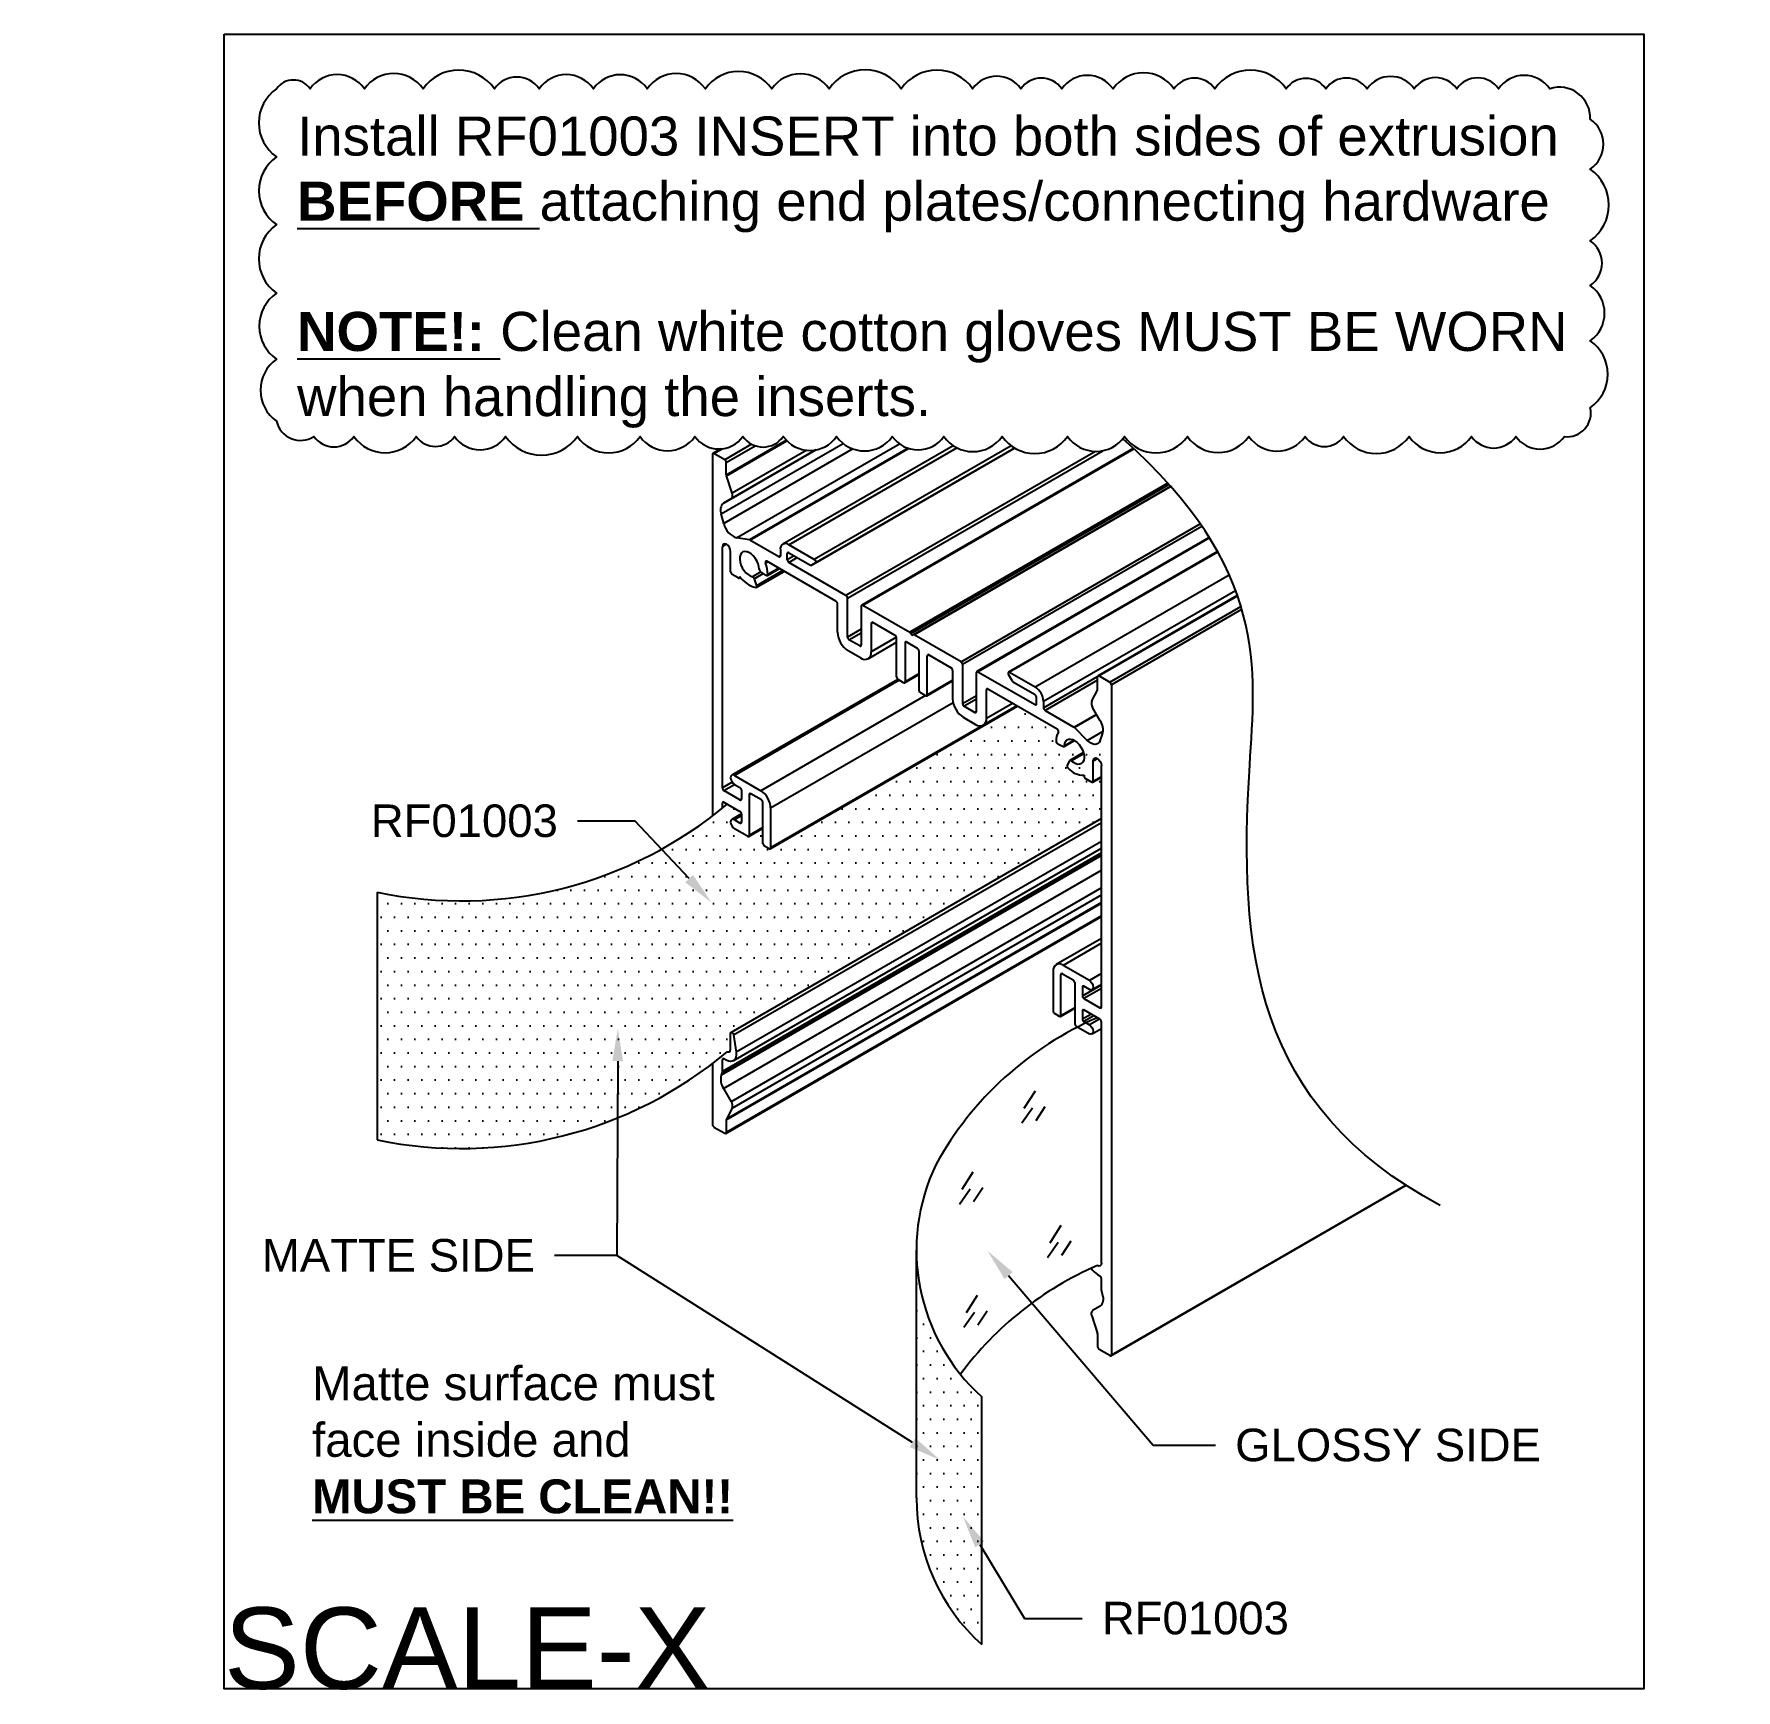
# Model space of a CAD drawing. Extents: x -0.88 to 6.97, y -7.63 to 0.
import ezdxf
from ezdxf import colors
from ezdxf.entities.mleader import LeaderData, LeaderLine
from ezdxf.math import Vec2, Vec3

# ---------------------------------------------------------------- set-up
doc = ezdxf.new("R2010")
doc.units = 0
doc.header["$LTSCALE"] = 0.5
doc.header["$MEASUREMENT"] = 0
for name, color, linetype in [('Dimension', 10, 'CONTINUOUS'), ('FAB DWG', 221, 'CONTINUOUS'), ('Hardware', 242, 'CONTINUOUS'), ('Housing', 150, 'CONTINUOUS')]:
    doc.layers.add(name, color=color, linetype=linetype)
doc.layers.add('Text-Unprinted', color=131, linetype='CONTINUOUS', plot=False)
doc.styles.add('LSAD_Standard', font='arial.ttf')
doc.styles.get("Standard").update_dxf_attribs({"font": 'arial.ttf'})
pattern_1 = [(0, (1486.00488, -97.13129), (0.03125, 0.0625), [0, -0.0625])]

msp = doc.modelspace()

# ---------------------------------------------------------------- hatches: boundary and pattern name
at = {"layer": 'Hardware', "transparency": 16777216}
h = msp.add_hatch(dxfattribs=at)
h.set_pattern_fill('DOTS', color=256)
h.set_pattern_definition(pattern_1)
h.paths.add_polyline_path([(0.7065, -3.954), (0.7065, -5.0948, 0.22949), (2.319, -4.6885), (2.3226, -4.6897), (2.3287, -4.6886), (2.3328, -4.6839), (2.3342, -4.6764), (2.3342, -4.5981), (2.3374, -4.5989), (4.0432, -3.6142), (4.0432, -3.3274, 0.267974), (4.0349, -3.3145), (3.6785, -3.1087), (3.5087, -3.2067), (3.4867, -3.1939), (2.5148, -3.755), (2.4919, -3.7417, -0.267974), (2.4836, -3.7288), (2.4836, -3.6587), (2.4158, -3.6978), (2.3472, -3.6582), (2.3363, -3.6436), (2.3335, -3.6257), (2.3415, -3.6165), (2.3428, -3.6169), (2.3846, -3.5928, 0.253033), (2.3763, -3.5807), (2.319, -3.5477, -0.22949)])
h = msp.add_hatch(dxfattribs=at)
h.set_pattern_fill('DOTS', color=256)
h.set_pattern_definition(pattern_1)
h.paths.add_polyline_path([(3.1908, -6.7443, 0.212605), (3.4918, -7.4202), (3.4918, -6.2785, -0.212605), (3.1908, -5.6026)])

# ---------------------------------------------------------------- linework, layer by layer
at = {"layer": 'Dimension', "transparency": 16777216}
msp.add_open_spline([(5.6045, -5.3967), (4.7475, -4.9381), (4.6345, -3.8648), (4.8149, -2.4592), (4.1415, -1.8652)], degree=3, knots=[0.099519, 0.099519, 0.099519, 0.099519, 1, 1.457373, 1.457373, 1.457373, 1.457373], dxfattribs=at)
at = {"layer": 'FAB DWG', "transparency": 16777216}
msp.add_lwpolyline([(0.242, -0.252, 0.520567), (0.242, -0.5662, 0.520567), (0.242, -0.8782, 0.520567), (0.242, -1.1936, 0.520567), (0.242, -1.4981, 0.520567), (0.242, -1.7835, 0.520567), (0.4145, -1.8541, 0.520567), (0.5987, -1.8541, 0.520567), (0.8859, -1.8541, 0.520567), (1.0623, -1.8541, 0.520567), (1.2978, -1.8541, 0.520567), (1.6283, -1.8541, 0.520567), (1.917, -1.8541, 0.520567), (2.1699, -1.8541, 0.520567), (2.3908, -1.8541, 0.520567), (2.5773, -1.8541, 0.520567), (2.8231, -1.8541, 0.520567), (3.0796, -1.8541, 0.520567), (3.3169, -1.8541, 0.520567), (3.5853, -1.8541, 0.520567), (3.8871, -1.8541, 0.520567), (4.15, -1.8541, 0.520567), (4.4393, -1.8541, 0.520567), (4.7223, -1.8541, 0.520567), (4.982, -1.8541, 0.520567), (5.1593, -1.8541, 0.520567), (5.4606, -1.8541, 0.520567), (5.7485, -1.8541, 0.520567), (5.9525, -1.8541, 0.520567), (6.1765, -1.8541, 0.520567), (6.296, -1.7217, 0.520567), (6.296, -1.4128, 0.520567), (6.296, -1.1592, 0.520567), (6.296, -0.952, 0.520567), (6.296, -0.6229, 0.520567), (6.296, -0.392, 0.520567), (6.1089, -0.252, 0.520567), (5.8729, -0.252, 0.520567), (5.6805, -0.252, 0.520567), (5.4844, -0.252, 0.520567), (5.2671, -0.252, 0.520567), (5.0774, -0.252, 0.520567), (4.8943, -0.252, 0.520567), (4.5652, -0.252, 0.520567), (4.3776, -0.252, 0.520567), (4.0966, -0.252, 0.520567), (3.8605, -0.252, 0.520567), (3.6716, -0.252, 0.520567), (3.4498, -0.252, 0.520567), (3.1206, -0.252, 0.520567), (2.7881, -0.252, 0.520567), (2.5238, -0.252, 0.520567), (2.218, -0.252, 0.520567), (1.9503, -0.252, 0.520567), (1.7021, -0.252, 0.520567), (1.4524, -0.252, 0.520567), (1.2457, -0.252, 0.520567), (0.9172, -0.252, 0.520567), (0.6468, -0.252, 0.520567), (0.3967, -0.252, 0.520567)], format="xyb", close=True, dxfattribs=at)
at = {"layer": 'Hardware', "transparency": 16777216}
for p, q in [((0.7065, -3.954), (0.7065, -5.0948)), ((3.7373, -4.87), (3.6864, -4.9503)), ((3.7251, -4.9483), (3.6762, -5.0184)), ((3.7831, -4.9422), (3.7403, -5.0073)), ((3.4506, -5.2434), (3.3997, -5.3237)), ((3.4383, -5.3217), (3.3895, -5.3919)), ((3.4964, -5.3156), (3.4536, -5.3807)), ((3.8562, -5.4897), (3.8053, -5.5701)), ((3.844, -5.5681), (3.7951, -5.6382)), ((3.902, -5.5619), (3.8593, -5.627)), ((3.1908, -6.7443), (3.1908, -5.6026)), ((3.4702, -5.8109), (3.4194, -5.8912)), ((3.458, -5.8892), (3.4092, -5.9594)), ((3.516, -5.8831), (3.4733, -5.9482)), ((3.4918, -7.4202), (3.4918, -6.2785))]:
    msp.add_line(p, q, dxfattribs=at)
for centre, radius, start, end in [((1.0934, -2.0866), 1.907, 258.29236, 309.9925), ((4.6409, -5.9575), 1.5529, 113.3889, 151.07948), ((1.0934, -3.2275), 1.907, 258.29236, 309.9925), ((4.1001, -5.6026), 0.9093, 154.1732, 228.01064), ((4.6409, -7.0991), 1.5529, 113.3889, 143.4609), ((4.1001, -6.7443), 0.9093, 180, 228.01064)]:
    msp.add_arc(centre, radius, start, end, dxfattribs=at)
at = {"layer": 'Housing', "linetype": 'Continuous', "lineweight": 25, "transparency": 16777216}
for p, q in [((2.5915, -1.8715), (2.3143, -2.0316)), ((2.315, -2.0354), (2.5941, -1.8742)), ((2.2507, -1.9368), (2.2507, -3.6024)), ((2.2889, -1.9114), (2.2528, -1.9322)), ((2.2578, -1.9327), (2.2958, -1.9107)), ((2.3073, -1.9613), (2.2578, -1.9327)), ((2.2911, -2.2109), (2.8533, -1.8864)), ((2.7276, -1.9156), (2.3018, -2.1614)), ((2.8982, -1.9116), (2.3029, -2.2553)), ((2.4313, -1.8897), (2.3073, -1.9613)), ((2.3143, -1.9735), (2.4475, -1.8966)), ((2.3371, -2.141), (2.7276, -1.9156)), ((2.6851, -1.9174), (2.3413, -2.1158)), ((2.3619, -2.321), (3.1124, -1.8877)), ((3.1521, -1.9084), (2.4212, -2.3303)), ((2.4236, -2.3312), (3.1547, -1.9092)), ((3.3605, -1.8966), (2.575, -2.3501)), ((2.6025, -2.3528), (3.3765, -1.906)), ((3.6429, -1.9073), (2.7071, -2.4475)), ((3.627, -1.8968), (2.7198, -2.4205)), ((2.7248, -2.4373), (3.6429, -1.9073)), ((4.016, -1.9225), (2.8659, -2.5865)), ((2.873, -2.5988), (4.0495, -1.9195)), ((4.1897, -1.9087), (2.9387, -2.6309)), ((2.9437, -2.6314), (4.192, -1.9108)), ((2.3143, -2.0316), (2.3143, -1.9735)), ((2.3413, -2.1158), (2.315, -2.0354)), ((4.3495, -2.0696), (3.1599, -2.7563)), ((3.1649, -2.7615), (4.3543, -2.0749)), ((3.1749, -2.7673), (4.3611, -2.0826)), ((4.3631, -2.0848), (3.1799, -2.7678)), ((2.3018, -2.1614), (2.3371, -2.141)), ((2.3029, -2.2553), (2.2911, -2.2109)), ((3.3962, -2.8927), (4.4984, -2.2564)), ((4.5065, -2.2681), (3.4033, -2.9049)), ((2.2967, -2.3617), (2.3155, -2.3509)), ((2.4212, -2.3303), (2.3619, -2.321)), ((2.5565, -2.4079), (2.4236, -2.3312)), ((4.5397, -2.319), (3.469, -2.9371)), ((4.5412, -2.3215), (3.474, -2.9376)), ((2.2967, -3.4735), (2.2967, -2.3617)), ((2.3342, -2.4773), (2.3342, -2.3834)), ((2.8199, -2.6131), (2.5013, -2.4291)), ((2.5636, -2.4038), (2.5565, -2.4079)), ((2.5636, -2.3753), (2.5636, -2.4038)), ((2.5954, -2.3936), (2.6025, -2.3896)), ((2.5954, -2.4222), (2.5954, -2.3936)), ((2.6272, -2.4038), (2.5954, -2.4222)), ((2.7198, -2.4205), (2.6025, -2.3528)), ((2.6025, -2.3896), (2.7021, -2.447)), ((2.6025, -2.4345), (2.6414, -2.412)), ((4.5779, -2.384), (3.6151, -2.9398)), ((4.5793, -2.3865), (3.6201, -2.9403)), ((2.3696, -2.5059), (2.3413, -2.4896)), ((2.3746, -2.5064), (2.3802, -2.5032)), ((2.3767, -2.4987), (2.3767, -2.5018)), ((2.3784, -2.5008), (2.3767, -2.5018)), ((2.4737, -2.4778), (2.435, -2.5001)), ((2.4435, -2.5094), (2.485, -2.4854)), ((2.4435, -2.5094), (2.454, -2.5415)), ((2.4526, -2.5499), (2.5816, -2.4755)), ((2.575, -2.4717), (2.454, -2.5415)), ((2.4981, -2.4943), (2.4732, -2.4775)), ((2.4951, -2.4377), (2.5057, -2.4316)), ((2.5037, -2.4952), (2.5597, -2.4628)), ((2.5568, -2.4611), (2.5057, -2.4906)), ((2.8659, -2.5865), (2.6025, -2.4345)), ((2.7071, -2.4475), (2.7248, -2.4373)), ((3.7374, -3.008), (4.6315, -2.4918)), ((4.661, -2.5646), (3.7763, -3.0753)), ((4.6688, -2.5866), (4.0276, -2.9568)), ((2.827, -2.756), (2.827, -2.6253)), ((2.873, -2.7784), (2.873, -2.5988)), ((2.9366, -2.6355), (2.9366, -2.8151)), ((2.9437, -2.6314), (3.1599, -2.7563)), ((4.6698, -2.5894), (4.0326, -2.9573)), ((4.0821, -2.9859), (4.6853, -2.6376)), ((4.6894, -2.6516), (4.0892, -2.9981)), ((2.9366, -2.7417), (2.873, -2.7784)), ((2.9826, -2.7151), (2.9896, -2.711)), ((2.9826, -2.7151), (2.9826, -2.8458)), ((3.0922, -2.7702), (2.9896, -2.711)), ((2.88, -2.7906), (2.9366, -2.758)), ((2.9295, -2.8192), (2.88, -2.7906)), ((2.9366, -2.8151), (2.9295, -2.8192)), ((2.9681, -2.8778), (3.0992, -2.8021)), ((3.0986, -2.7788), (2.9826, -2.8458)), ((3.0992, -2.9621), (3.0992, -2.7825)), ((3.1381, -2.8049), (3.1452, -2.8008)), ((3.1381, -2.8049), (3.1381, -2.9846)), ((3.1452, -2.8008), (3.1947, -2.8294)), ((3.1649, -2.7615), (3.1699, -2.7702)), ((3.1749, -2.7673), (3.1699, -2.7702)), ((3.3962, -2.8927), (3.1799, -2.7678)), ((2.9331, -2.8743), (2.8765, -2.8417)), ((3.2018, -2.8417), (3.2018, -3.0213)), ((3.2477, -2.86), (3.2407, -2.8641)), ((3.2407, -3.0437), (3.2407, -2.8641)), ((3.2477, -2.86), (3.3503, -2.9192)), ((3.1045, -2.973), (2.3394, -3.4147)), ((3.1116, -2.9774), (2.3519, -3.416)), ((3.1311, -2.9886), (3.1063, -2.9743)), ((3.1361, -2.9891), (3.2018, -2.9512)), ((3.2018, -2.9478), (3.1381, -2.9846)), ((3.2386, -3.0483), (3.3573, -2.9798)), ((3.2407, -3.0437), (3.3573, -2.9764)), ((3.3573, -2.9315), (3.3573, -3.0621)), ((3.4033, -2.9049), (3.4033, -3.0846)), ((3.4669, -3.1213), (3.4669, -2.9417)), ((3.474, -2.9376), (3.7374, -3.0896)), ((3.6328, -2.9819), (3.6151, -2.9513)), ((3.6201, -2.9403), (3.7374, -3.008)), ((3.7763, -3.1039), (4.0257, -2.96)), ((4.0255, -2.9764), (3.7834, -3.1162)), ((4.0255, -3.0194), (4.0255, -2.9614)), ((4.0326, -2.9573), (4.0821, -2.9859)), ((3.2327, -3.0473), (2.473, -3.4859)), ((3.2088, -3.0335), (3.2336, -3.0478)), ((3.4033, -3.0846), (3.4669, -3.0478)), ((3.52, -3.0172), (3.5129, -3.0213)), ((3.5129, -3.1519), (3.5129, -3.0213)), ((3.52, -3.0172), (3.8386, -3.2011)), ((3.7374, -3.0447), (3.6378, -2.9872)), ((3.7445, -3.0855), (3.7445, -3.057)), ((3.9986, -3.0725), (4.0249, -3.0225)), ((4.0892, -2.9981), (4.0892, -6.0846)), ((2.5169, -3.7538), (3.6564, -3.096)), ((2.519, -3.5655), (3.3597, -3.0801)), ((3.6535, -3.0943), (2.519, -3.7492)), ((3.4669, -3.0641), (3.4104, -3.0968)), ((3.4104, -3.0968), (3.4599, -3.1254)), ((3.4599, -3.1254), (3.4669, -3.1213)), ((3.4984, -3.184), (3.6536, -3.0943)), ((3.5129, -3.1519), (3.6331, -3.0825)), ((3.7374, -3.0896), (3.7445, -3.0855)), ((3.7763, -3.0753), (3.7763, -3.1039)), ((3.7834, -3.1162), (3.9163, -3.1929)), ((3.9163, -3.1929), (4.0202, -3.1328)), ((4.0217, -3.1353), (3.9187, -3.1948)), ((4.0381, -3.1637), (4.0028, -3.1026)), ((3.4068, -3.1478), (3.4634, -3.1805)), ((3.9187, -3.1948), (3.978, -3.254)), ((3.978, -3.254), (4.0515, -3.2116)), ((3.8418, -3.2701), (3.8666, -3.2819)), ((3.871, -3.2821), (3.9188, -3.2545)), ((3.8731, -3.2779), (3.9161, -3.253)), ((4.0369, -3.2563), (4.0488, -3.2256)), ((3.8964, -3.3481), (3.8859, -3.3681)), ((3.9601, -3.3106), (3.8978, -3.3466)), ((3.9615, -3.316), (3.9049, -3.3487)), ((4.0057, -3.3483), (4.0244, -3.3375)), ((4.0057, -3.4422), (4.0057, -3.3483)), ((4.0432, -4.4818), (4.0432, -3.37)), ((2.3419, -3.4474), (2.2967, -3.4735)), ((2.3519, -3.416), (2.473, -3.4859)), ((3.9632, -3.4146), (3.9632, -3.4177)), ((3.9703, -3.43), (3.9986, -3.4463)), ((4.0036, -3.4468), (4.0432, -3.4239)), ((4.0057, -3.4422), (4.0432, -3.4205)), ((2.3037, -3.4858), (2.3529, -3.4574)), ((2.3775, -3.5284), (2.3037, -3.4858)), ((2.3519, -3.4568), (2.3775, -3.4716)), ((2.3846, -3.5243), (2.3775, -3.5284)), ((2.3846, -3.4838), (2.3846, -3.5243)), ((2.42, -3.5043), (2.427, -3.5002)), ((2.42, -3.5043), (2.42, -3.6921)), ((2.4765, -3.5287), (2.427, -3.5002)), ((2.2967, -3.5429), (2.3037, -3.5388)), ((2.2967, -3.5661), (2.2967, -3.5429)), ((2.3037, -3.5388), (2.3775, -3.5814)), ((2.3846, -3.5928), (2.3394, -3.6189)), ((2.3846, -3.6012), (2.3519, -3.6201)), ((2.3846, -3.5937), (2.3846, -3.6308)), ((2.4836, -3.7288), (2.4836, -3.541)), ((2.519, -3.5655), (2.519, -3.7492)), ((4.0432, -3.6142), (2.3363, -4.5996)), ((2.3483, -4.6109), (4.0432, -3.6324)), ((2.3775, -3.6349), (2.3519, -3.6201)), ((2.4129, -3.6961), (2.3519, -3.6609)), ((2.3846, -3.6308), (2.3775, -3.6349)), ((2.4179, -3.6966), (2.4836, -3.6587)), ((2.4836, -3.6553), (2.42, -3.6921)), ((2.3468, -4.7306), (4.0432, -3.7513)), ((4.0432, -3.7193), (2.3595, -4.6912)), ((2.5119, -3.7533), (2.4907, -3.741)), ((4.0432, -3.7844), (2.2911, -4.7958)), ((2.2962, -4.7825), (4.0432, -3.774)), ((4.0432, -3.7717), (2.2967, -4.78)), ((2.3018, -4.8577), (4.0432, -3.8524)), ((4.0432, -3.9339), (2.3371, -4.9188)), ((2.3413, -4.9489), (4.0432, -3.9664)), ((2.3123, -5.0646), (4.0432, -4.0654)), ((2.3143, -5.002), (4.0432, -4.0039)), ((4.0432, -4.062), (2.3143, -5.06)), ((4.0432, -4.0012), (2.315, -4.9989)), ((4.0432, -4.1668), (3.8344, -4.2873)), ((4.0432, -4.1888), (3.8669, -4.2906)), ((3.988, -4.3605), (3.8669, -4.2906)), ((3.8209, -4.3171), (3.8209, -4.5008)), ((3.8634, -4.3293), (3.8563, -4.3334)), ((3.8563, -4.5212), (3.8563, -4.3334)), ((3.8634, -4.3293), (3.9128, -4.3579)), ((3.9199, -4.3702), (3.9199, -4.558)), ((3.9553, -4.431), (4.0432, -4.3802)), ((3.9623, -4.3865), (3.9553, -4.3906)), ((3.9553, -4.3906), (3.9553, -4.431)), ((3.988, -4.4013), (3.9623, -4.3865)), ((4.0432, -4.3286), (3.988, -4.3605)), ((4.0005, -4.4025), (4.0432, -4.3778)), ((4.0432, -4.3966), (3.9623, -4.4433)), ((3.9623, -4.4433), (4.0362, -4.4859)), ((3.828, -4.5131), (3.8492, -4.5253)), ((3.8542, -4.5258), (3.9199, -4.4879)), ((3.8563, -4.5212), (3.9199, -4.4845)), ((3.9623, -4.4963), (3.9553, -4.5004)), ((3.9553, -4.5004), (3.9553, -4.5375)), ((3.9553, -4.5375), (3.9945, -4.5149)), ((4.0362, -4.5389), (3.9623, -4.4963)), ((4.0086, -4.5231), (3.9623, -4.5498)), ((4.0343, -4.5379), (3.988, -4.5646)), ((4.0362, -4.4859), (4.0432, -4.4818)), ((2.3342, -4.6764), (2.3342, -4.6042)), ((2.3483, -4.6109), (2.3595, -4.6912)), ((3.927, -4.5702), (3.988, -4.6054)), ((3.9623, -4.5498), (3.988, -4.5646)), ((4.0005, -4.6067), (4.0432, -4.582)), ((4.0432, -5.663), (4.0432, -4.5512)), ((2.2507, -4.7432), (2.2507, -5.0233)), ((2.2962, -4.7825), (2.2911, -4.7958)), ((2.2967, -4.7254), (2.3037, -4.7213)), ((2.2967, -4.78), (2.2967, -4.7254)), ((2.3143, -4.7274), (2.3037, -4.7213)), ((2.3018, -4.8577), (2.3371, -4.9188)), ((2.3143, -5.002), (2.3143, -5.06)), ((2.3413, -4.9489), (2.315, -4.9989)), ((2.2578, -5.0355), (2.3073, -5.0641)), ((4.0871, -6.0891), (5.447, -5.304)), ((4.0892, -6.0853), (5.445, -5.3027)), ((4.0256, -5.7153), (4.0362, -5.7214)), ((4.0432, -5.7883), (4.0432, -5.7336)), ((4.0436, -5.7913), (4.0488, -5.8105)), ((4.0381, -5.86), (4.0028, -5.8804)), ((3.9986, -5.9056), (4.0249, -5.986)), ((4.0255, -5.9898), (4.0255, -6.0479)), ((4.0821, -6.0887), (4.0326, -6.0601))]:
    msp.add_line(p, q, dxfattribs=at)
at = {"layer": 'Housing', "linetype": 'Continuous', "lineweight": 25, "transparency": 16777216, "flags": 128}
for points in [[(2.3342, -2.3834), (2.3328, -2.3743), (2.3287, -2.3649), (2.3226, -2.3567), (2.3154, -2.3509), (2.3083, -2.3484), (2.3022, -2.3496), (2.2981, -2.3543), (2.2967, -2.3617)], [(2.4668, -2.466), (2.4652, -2.4535), (2.4613, -2.4403), (2.4555, -2.4273), (2.4479, -2.4151), (2.439, -2.4042), (2.4292, -2.3953), (2.419, -2.3888), (2.409, -2.385), (2.3996, -2.3841), (2.3913, -2.3862), (2.3845, -2.3911), (2.3797, -2.3986), (2.3769, -2.4084), (2.3764, -2.4198), (2.3783, -2.4325), (2.3823, -2.4456), (2.3883, -2.4586), (2.396, -2.4707), (2.405, -2.4815), (2.4148, -2.4902), (2.425, -2.4965), (2.435, -2.5001)], [(2.5013, -2.4291), (2.4995, -2.4284), (2.4978, -2.4282), (2.4964, -2.4286), (2.4952, -2.4296), (2.4945, -2.4312), (2.4943, -2.4331), (2.4945, -2.4353), (2.4951, -2.4377)], [(2.7198, -2.4205), (2.7218, -2.422), (2.7237, -2.4242), (2.7252, -2.4266), (2.7263, -2.4293), (2.7268, -2.4319), (2.7267, -2.4343), (2.726, -2.4361), (2.7248, -2.4373)], [(2.5057, -2.4906), (2.5056, -2.4922), (2.5052, -2.4935), (2.5044, -2.4946), (2.5035, -2.4953), (2.5023, -2.4956), (2.501, -2.4956), (2.4995, -2.4951), (2.4981, -2.4943)], [(2.454, -2.5415), (2.4545, -2.5434), (2.4547, -2.5452), (2.4546, -2.5468), (2.4542, -2.5482), (2.4534, -2.5492), (2.4525, -2.55), (2.4513, -2.5503), (2.45, -2.5503)], [(3.6201, -2.9403), (3.6181, -2.9394), (3.6162, -2.9394), (3.6147, -2.9401), (3.6136, -2.9415), (3.6131, -2.9436), (3.6132, -2.946), (3.6139, -2.9487), (3.6151, -2.9513)], [(3.8731, -3.2779), (3.8747, -3.2672), (3.8786, -3.2585), (3.8844, -3.2523), (3.892, -3.2488), (3.9009, -3.2482), (3.9107, -3.2506), (3.9209, -3.2558), (3.9309, -3.2636), (3.9403, -3.2736), (3.9486, -3.2852), (3.9554, -3.2979), (3.9602, -3.3111), (3.963, -3.324), (3.9634, -3.336), (3.9616, -3.3465), (3.9576, -3.355), (3.9516, -3.3611), (3.9439, -3.3643), (3.9349, -3.3647), (3.9251, -3.3621), (3.9149, -3.3566), (3.9049, -3.3487)], [(4.0369, -3.2563), (4.033, -3.2634), (4.0276, -3.2686), (4.0209, -3.2717), (4.0132, -3.2725), (4.0047, -3.271), (3.9958, -3.2674), (3.9868, -3.2616), (3.978, -3.254)], [(3.9049, -3.3487), (3.9036, -3.3476), (3.9024, -3.3469), (3.9011, -3.3463), (3.8999, -3.3461), (3.8988, -3.3462), (3.8978, -3.3466), (3.897, -3.3472), (3.8964, -3.3481)], [(4.0057, -3.3483), (4.0071, -3.3408), (4.0112, -3.3362), (4.0173, -3.335), (4.0244, -3.3375), (4.0316, -3.3433), (4.0377, -3.3515), (4.0418, -3.3609), (4.0432, -3.37)], [(2.3519, -3.416), (2.3451, -3.4136), (2.3394, -3.4147), (2.3356, -3.4191), (2.3342, -3.4262), (2.3356, -3.4348), (2.3394, -3.4436), (2.3451, -3.4513), (2.3519, -3.4568)], [(2.3519, -3.6201), (2.3451, -3.6178), (2.3394, -3.6189), (2.3356, -3.6233), (2.3342, -3.6303), (2.3356, -3.6389), (2.3394, -3.6477), (2.3451, -3.6555), (2.3519, -3.6609)], [(3.988, -4.3605), (3.9947, -4.3659), (4.0005, -4.3737), (4.0043, -4.3825), (4.0057, -4.3911), (4.0043, -4.3981), (4.0005, -4.4025), (3.9947, -4.4036), (3.988, -4.4013)], [(2.3342, -4.6042), (2.3347, -4.6015), (2.3361, -4.5997), (2.3382, -4.5991), (2.3407, -4.5998), (2.3433, -4.6016), (2.3456, -4.6043), (2.3473, -4.6075), (2.3483, -4.6109)], [(3.988, -4.5646), (3.9947, -4.5701), (4.0005, -4.5778), (4.0043, -4.5866), (4.0057, -4.5952), (4.0043, -4.6022), (4.0005, -4.6067), (3.9947, -4.6078), (3.988, -4.6054)], [(2.3595, -4.6912), (2.3602, -4.7031), (2.3587, -4.7137), (2.355, -4.7224), (2.3495, -4.7288), (2.3423, -4.7326), (2.3337, -4.7336), (2.3242, -4.7319), (2.3143, -4.7274)], [(2.319, -4.6885), (2.3226, -4.6897), (2.3287, -4.6886), (2.3328, -4.6839), (2.3342, -4.6764)], [(4.0432, -5.663), (4.0418, -5.6704), (4.0377, -5.6751), (4.0316, -5.6763), (4.0244, -5.6738)]]:
    msp.add_lwpolyline(points, dxfattribs=at)
at = {"layer": 'Housing', "linetype": 'Continuous', "lineweight": 25, "transparency": 16777216}
for centre, radius, start, end in [((2.255, -1.9361), 0.00437, 50.79671, 189.21404), ((2.299, -1.9742), 0.0154, 2.60548, 57.39452), ((2.3268, -2.0314), 0.0125, 180.8303, 198.78064), ((2.3226, -2.1256), 0.0211, 313.25434, 27.73297), ((2.3304, -2.1935), 0.043, 131.70228, 203.93007), ((2.3899, -2.2366), 0.0889, 192.09872, 251.63772), ((2.42, -2.3373), 0.00711, 59.04537, 79.97603), ((2.5873, -2.3714), 0.024, 50.79671, 189.21404), ((2.5593, -2.4045), 0.00437, 230.79671, 9.21404), ((2.5997, -2.3929), 0.00437, 50.79671, 189.21404), ((2.6108, -2.4215), 0.0154, 182.60548, 237.39452), ((2.3496, -2.4766), 0.0154, 182.60548, 237.39452), ((2.3723, -2.5025), 0.00437, 230.79671, 9.21404), ((2.4817, -2.4274), 0.1269, 214.15377, 255.5396), ((2.4303, -2.513), 0.0137, 15.36306, 69.7786), ((2.4824, -2.4648), 0.0157, 184.54114, 234.16913), ((2.3516, -2.494), 0.1541, 1.25732, 21.41138), ((2.705, -2.443), 0.00503, 234.38183, 294.31395), ((2.8576, -2.5995), 0.0154, 2.60548, 57.39452), ((2.8116, -2.626), 0.0154, 2.60548, 57.39452), ((2.9409, -2.6348), 0.00437, 50.79671, 189.21404), ((2.9869, -2.7144), 0.00437, 50.79671, 189.21404), ((2.9345, -2.7511), 0.1076, 182.60548, 237.39452), ((2.8883, -2.7777), 0.0154, 182.60548, 237.39452), ((2.9323, -2.8158), 0.00437, 230.79671, 9.21404), ((3.0839, -2.7832), 0.0154, 2.60548, 57.39452), ((3.1424, -2.8042), 0.00437, 50.79671, 189.21404), ((3.1523, -2.7685), 0.0144, 28.85561, 58.04533), ((3.177, -2.7719), 0.00503, 54.38183, 114.31395), ((2.9524, -2.8507), 0.0306, 230.79671, 9.21404), ((3.1864, -2.8424), 0.0154, 2.60548, 57.39452), ((3.245, -2.8634), 0.00437, 50.79671, 189.21404), ((3.3879, -2.9056), 0.0154, 2.60548, 57.39452), ((3.1146, -2.9614), 0.0154, 182.60548, 237.39452), ((3.342, -2.9322), 0.0154, 2.60548, 57.39452), ((3.4712, -2.941), 0.00437, 50.79671, 189.21404), ((4.0299, -2.9607), 0.00437, 50.79671, 189.21404), ((3.1338, -2.9853), 0.00437, 230.79671, 9.21404), ((3.2171, -3.0206), 0.0154, 182.60548, 237.39452), ((3.2363, -3.0444), 0.00437, 230.79671, 9.21404), ((3.5172, -3.0206), 0.00437, 50.79671, 189.21404), ((3.6454, -2.975), 0.0144, 208.85561, 238.04533), ((3.6919, -3.0792), 0.0845, 2.60548, 57.39452), ((3.7291, -3.0577), 0.0154, 2.60548, 57.39452), ((4.0189, -3.0196), 0.0066, 334.06411, 1.56823), ((4.0738, -2.9988), 0.0154, 2.60548, 57.39452), ((3.4648, -3.0572), 0.1076, 182.60548, 237.39452), ((3.4186, -3.0839), 0.0154, 182.60548, 237.39452), ((3.4626, -3.122), 0.00437, 230.79671, 9.21404), ((3.7402, -3.0862), 0.00437, 230.79671, 9.21404), ((3.7916, -3.1032), 0.0154, 182.60548, 237.39452), ((4.0305, -3.0833), 0.0338, 161.22439, 214.75144), ((3.4827, -3.1568), 0.0306, 230.79671, 9.21404), ((3.8321, -3.2127), 0.0133, 341.98515, 60.9859), ((3.9102, -3.2031), 0.0119, 44.59695, 59.43024), ((3.9737, -3.2067), 0.0774, 345.88638, 33.72457), ((3.9078, -3.255), 0.0737, 148.83247, 181.93332), ((3.8493, -3.2569), 0.0151, 182.14539, 240.59019), ((3.8689, -3.2783), 0.00422, 237.71405, 6.16415), ((3.8985, -3.3716), 0.0131, 164.25165, 229.01732), ((3.961, -3.3216), 0.093, 220.1349, 271.37411), ((3.9786, -3.417), 0.0154, 182.60548, 237.39452), ((4.0013, -3.4429), 0.00437, 230.79671, 9.21404), ((2.312, -3.4728), 0.0154, 182.60548, 237.39452), ((2.3693, -3.4845), 0.0154, 2.60548, 57.39452), ((2.3803, -3.525), 0.00437, 230.79671, 9.21404), ((2.4243, -3.5036), 0.00437, 50.79671, 189.21404), ((2.4192, -3.57), 0.0999, 2.60548, 57.39452), ((2.4683, -3.5417), 0.0154, 2.60548, 57.39452), ((2.301, -3.5422), 0.00437, 50.79671, 189.21404), ((2.3693, -3.5944), 0.0154, 2.60548, 57.39452), ((2.3803, -3.6315), 0.00437, 230.79671, 9.21404), ((2.4157, -3.6928), 0.00437, 230.79671, 9.21404), ((2.499, -3.7281), 0.0154, 182.60548, 237.39452), ((2.5147, -3.7499), 0.00437, 230.79671, 9.21404), ((3.8489, -4.3125), 0.0284, 50.79671, 189.21404), ((3.8606, -4.3327), 0.00437, 50.79671, 189.21404), ((3.9046, -4.3709), 0.0154, 2.60548, 57.39452), ((3.9596, -4.3899), 0.00437, 50.79671, 189.21404), ((3.9706, -4.4303), 0.0154, 182.60548, 237.39452), ((3.8363, -4.5001), 0.0154, 182.60548, 237.39452), ((3.852, -4.5219), 0.00437, 230.79671, 9.21404), ((3.9596, -4.4997), 0.00437, 50.79671, 189.21404), ((3.9706, -4.5368), 0.0154, 182.60548, 237.39452), ((4.0389, -4.4825), 0.00437, 230.79671, 9.21404), ((4.0279, -4.5519), 0.0154, 2.60548, 57.39452), ((3.9353, -4.5573), 0.0154, 182.60548, 237.39452), ((2.2896, -4.7801), 0.00711, 340.03024, 0.95707), ((2.301, -4.7247), 0.00437, 50.79671, 189.21404), ((2.3662, -4.8147), 0.0774, 165.88638, 213.72457), ((2.3094, -4.9381), 0.0338, 341.22439, 34.75144), ((2.3209, -5.0018), 0.0066, 154.06411, 181.56823), ((2.2661, -5.0226), 0.0154, 182.60548, 237.39452), ((2.31, -5.0607), 0.00437, 230.79671, 9.21404), ((4.0766, -5.6334), 0.0965, 213.34845, 238.10192), ((4.0279, -5.7343), 0.0154, 2.60548, 57.39452), ((4.0551, -5.7881), 0.0119, 180.57224, 195.4036), ((4.0173, -5.8958), 0.0211, 133.25434, 207.73297), ((4.0095, -5.8279), 0.043, 311.70228, 23.93007), ((4.0131, -5.99), 0.0125, 0.8303, 18.78064), ((4.0409, -6.0472), 0.0154, 182.60548, 237.39452), ((4.0849, -6.0853), 0.00437, 230.79671, 9.21404)]:
    msp.add_arc(centre, radius, start, end, dxfattribs=at)
at = {"layer": 'Text-Unprinted', "transparency": 16777216}
msp.add_lwpolyline([(0, 0), (6.5419, 0), (6.5419, -7.6236), (0, -7.6236)], close=True, dxfattribs=at)

# ---------------------------------------------------------------- texts
at = {"layer": 'FAB DWG', "transparency": 16777216, "attachment_point": 1}
for s, width, insert, char_height in [('Install RF01003 INSERT into both sides of extrusion {\\fArial|b1|i0|c0|p34;\\LBEFORE }attaching end plates/connecting hardware\\P\\P{\\fArial|b1|i0|c0|p34;\\LNOTE!:} Clean white cotton gloves MUST BE WORN when handling the inserts. ', 6.17935, (0.337, -0.3799), 0.18), ('Matte surface must face inside and {\\fArial|b1|i0|c0|p34;\\LMUST BE CLEAN!!}', 2.092621, (0.4057, -6.138), 0.15625)]:
    msp.add_mtext_dynamic_manual_height_columns(s, width=width, gutter_width=0.625, heights=[0], dxfattribs=dict(at, insert=insert, char_height=char_height))
at = {"layer": 'Text-Unprinted', "ltscale": 0.5, "transparency": 16777216, "style": 'LSAD_Standard'}
msp.add_attdef('SCALE-X', (0, -7.6236), 'XEffectiveScaleFactor', height=0.375, dxfattribs=at)

# ---------------------------------------------------------------- leaders
at = {"layer": 'FAB DWG', "transparency": 16777216}
ml = msp.add_multileader_mtext('Standard', dxfattribs=at)
ml.set_content('RF01003', color=256)
ml.set_leader_properties()
ml.build(insert=Vec2(0, 0))
ml.multileader.update_dxf_attribs({"dogleg_length": 0.36, "arrow_head_size": 0.15})
ctx = ml.context
ctx.base_point, ctx.char_height, ctx.arrow_head_size, ctx.landing_gap_size, ctx.plane_origin = Vec3(0.6125, -3.6256), 0.15, 0.15, 0.09, Vec3(1.55, 187.8996)
ctx.text_align_type = 2
notes = []
notes.append((ctx, [(1, (1, 1, 0), (1.8951, -3.6256), (-1, 0), 0.2666, [(0, [(2.2459, -4.0008)], 0, [])])]))
ctx.mtext.insert, ctx.mtext.width, ctx.mtext.defined_height, ctx.mtext.alignment, ctx.mtext.flow_direction = Vec3(1.5385, -3.5493), 2.307685, 0.426, 3, 5
ml = msp.add_multileader_mtext('Standard', dxfattribs=at)
ml.set_content(' ', color=256)
ml.set_leader_properties()
ml.build(insert=Vec2(0, 0))
ml.multileader.update_dxf_attribs({"dogleg_length": 0.36, "arrow_head_size": 0.15})
ctx = ml.context
ctx.base_point, ctx.char_height, ctx.arrow_head_size, ctx.landing_gap_size, ctx.plane_origin = Vec3(1.2841, -5.6276), 0.15, 0.15, 0.09, Vec3(4.5133, 184.7815)
ctx.text_align_type = 2
notes.append((ctx, [(1, (1, 1, 0), (1.8104, -5.6276), (-1, 0), 0.2881, [(0, [(1.8147, -4.582)], 0, [])])]))
ctx.mtext.insert, ctx.mtext.width, ctx.mtext.defined_height, ctx.mtext.alignment, ctx.mtext.flow_direction = Vec3(1.4323, -5.5526), 2.307685, 0.426, 3, 5
ml = msp.add_multileader_mtext('Standard', dxfattribs=at)
ml.set_content('MATTE SIDE', color=256)
ml.set_leader_properties()
ml.build(insert=Vec2(0, 0))
ml.multileader.update_dxf_attribs({"dogleg_length": 0.36, "arrow_head_size": 0.15})
ctx = ml.context
ctx.base_point, ctx.char_height, ctx.arrow_head_size, ctx.landing_gap_size, ctx.plane_origin = Vec3(0.1117, -5.6276), 0.15, 0.15, 0.09, Vec3(4.3824, 183.6847)
ctx.text_align_type = 2
notes.append((ctx, [(1, (1, 1, 0), (1.8104, -5.6276), (-1, 0), 0.2881, [(0, [(3.2999, -6.5695)], 0, [])])]))
ctx.mtext.insert, ctx.mtext.width, ctx.mtext.defined_height, ctx.mtext.alignment, ctx.mtext.flow_direction = Vec3(1.4323, -5.5513), 2.307685, 0.426, 3, 5
ml = msp.add_multileader_mtext('Standard', dxfattribs=at)
ml.set_content('GLOSSY SIDE', color=256)
ml.set_leader_properties()
ml.build(insert=Vec2(0, 0))
ml.multileader.update_dxf_attribs({"dogleg_length": 0.36, "arrow_head_size": 0.15})
ctx = ml.context
ctx.base_point, ctx.char_height, ctx.arrow_head_size, ctx.landing_gap_size, ctx.plane_origin = Vec3(4.5695, -6.5014), 0.15, 0.15, 0.09, Vec3(7.7428, 184.641)
notes.append((ctx, [(0, (1, 1, 0), (4.2814, -6.5014), (1, 0), 0.2881, [(0, [(3.5183, -5.6057)], 0, [])])]))
ctx.mtext.insert, ctx.mtext.width, ctx.mtext.defined_height, ctx.mtext.flow_direction = Vec3(4.6595, -6.4251), 2.307685, 0.426, 5
ml = msp.add_multileader_mtext('Standard', dxfattribs=at)
ml.set_content('RF01003', color=256)
ml.set_leader_properties()
ml.build(insert=Vec2(0, 0))
ml.multileader.update_dxf_attribs({"dogleg_length": 0.36, "arrow_head_size": 0.15})
ctx = ml.context
ctx.base_point, ctx.char_height, ctx.arrow_head_size, ctx.landing_gap_size, ctx.plane_origin = Vec3(3.9552, -7.299), 0.15, 0.15, 0.09, Vec3(4.991, 184.3389)
notes.append((ctx, [(0, (1, 1, 0), (3.6886, -7.299), (1, 0), 0.2666, [(0, [(3.4047, -6.8301)], 0, [])])]))
ctx.mtext.insert, ctx.mtext.width, ctx.mtext.defined_height, ctx.mtext.flow_direction = Vec3(4.0452, -7.2227), 2.307685, 0.426, 5
for ctx, leaders in notes:
    for number, flags, end, landing, length, lines in leaders:
        leader = LeaderData()
        leader.index, (leader.has_last_leader_line, leader.has_dogleg_vector, leader.attachment_direction) = number, flags
        leader.last_leader_point, leader.dogleg_vector, leader.dogleg_length = Vec3(end), Vec3(landing), length
        for number, points, colour, breaks in lines:
            line = LeaderLine()
            line.index, line.vertices, line.color, line.breaks = number, Vec3.list(points), colors.encode_raw_color(colour), breaks
            leader.lines.append(line)
        ctx.leaders.append(leader)

doc.saveas('drawing.dxf')
